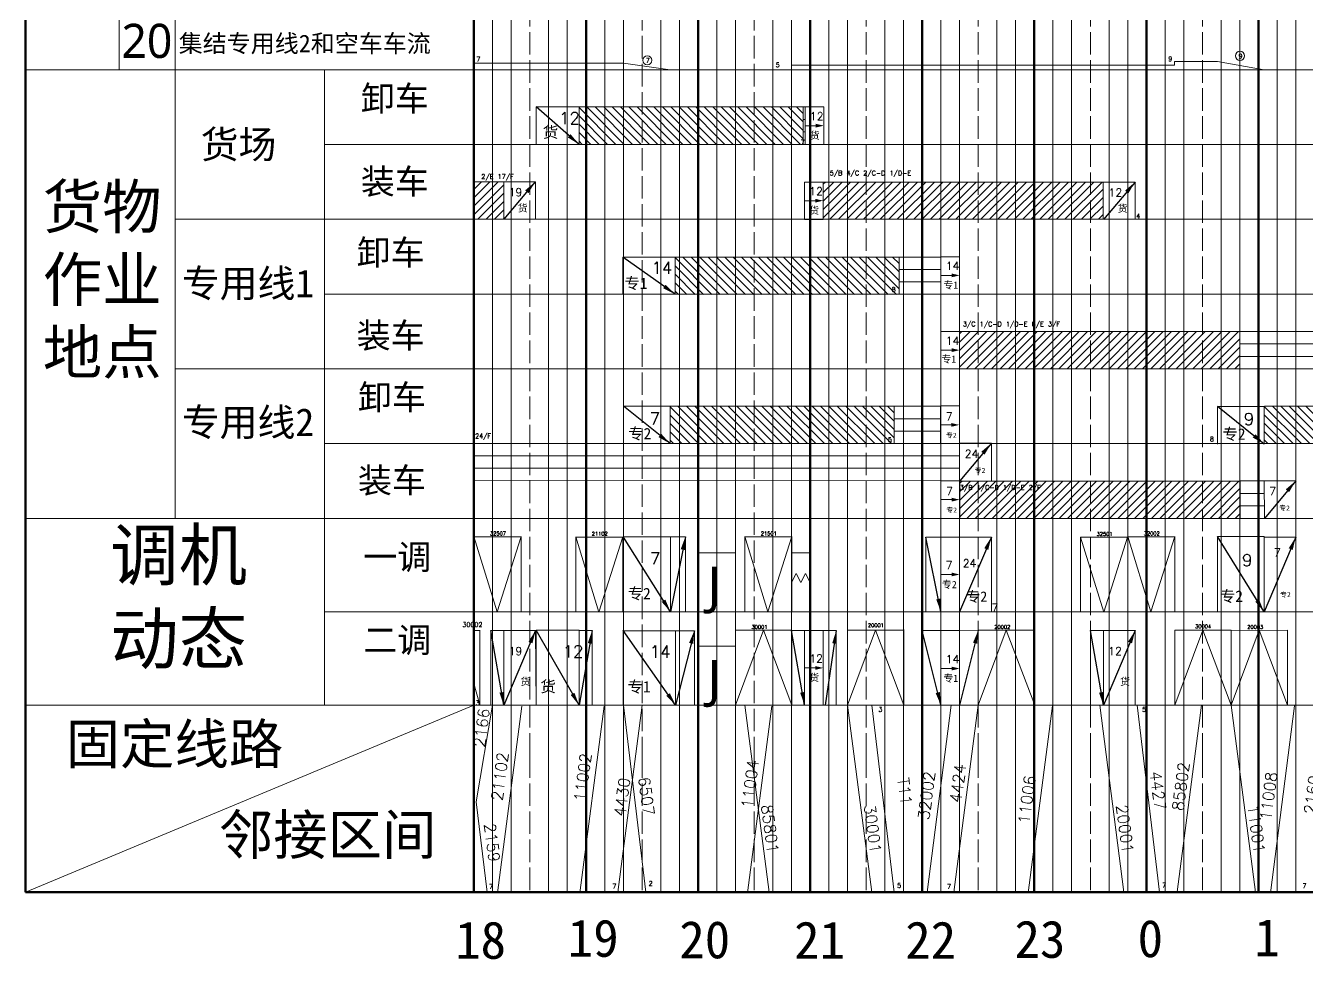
# Model space of a CAD drawing. Header units: millimetres. Extents: x 115 to 2476, y -663 to 894.
# Drawn here: x 115 to 801, y -663 to -163 of the extents above; entities that cross this region are included whole.
import ezdxf

# ---------------------------------------------------------------- set-up
doc = ezdxf.new("R2010")
doc.units = ezdxf.units.MM
doc.linetypes.add('ACAD_ISO02W100', pattern=[15, 12, -3])
doc.layers.get('0').update_dxf_attribs({"color": 3, "lineweight": 120})
for name, color, linetype, lineweight in [('10xian', 7, 'Continuous', 5), ('十分格1', 3, 'Continuous', 20), ('十分格2', 3, 'ACAD_ISO02W100', 20), ('小时格1', 3, 'Continuous', 100), ('小时格2', 3, 'Continuous', 80), ('摘挂', 7, 'ACAD_ISO02W100', 5)]:
    doc.layers.add(name, color=color, linetype=linetype, lineweight=lineweight)
doc.layers.add('文字', color=3, linetype='Continuous')
doc.styles.add('hz', font='txt.shx')
doc.dimstyles.new('ISO-25', dxfattribs={"dimtxt": 2.5, "dimasz": 2.5, "dimexe": 1.25, "dimexo": 0.625, "dimtad": 1, "dimdsep": 46, "dimtxsty": 'Standard', "dimcen": 2.5, "dimadec": 0, "dimazin": 0, "dimtfac": 1, "dimtmove": 0, "dimatfit": 3, "dimfxl": 1, "dimarcsym": 0})

msp = doc.modelspace()

# ---------------------------------------------------------------- hatches: boundary and pattern name
at = {"layer": '10xian', "linetype": 'ByBlock', "true_color": 0x000000}
h = msp.add_hatch(dxfattribs=at)
h.set_pattern_fill('ANSI31', color=18, angle=90)
h.set_pattern_definition([(135, (33.247, 0.1125), (-2.245064, -2.245064), [])])
h.paths.add_polyline_path([(418.25, -207), (411.25, -207), (411.25, -227), (418.25, -227)])
h.paths.add_polyline_path([(428.25, -207), (418.25, -207), (418.25, -227), (428.25, -227)])
h.paths.add_polyline_path([(438.25, -207), (428.25, -207), (428.25, -227), (438.25, -227)])
h.paths.add_polyline_path([(448.25, -207), (438.25, -207), (438.25, -227), (448.25, -227)])
h.paths.add_polyline_path([(458.25, -207), (448.25, -207), (448.25, -227), (458.25, -227)])
h.paths.add_polyline_path([(468.25, -207), (458.25, -207), (458.25, -227), (468.25, -227)])
h.paths.add_polyline_path([(478.25, -207), (468.25, -207), (468.25, -227), (478.25, -227)])
h.paths.add_polyline_path([(488.25, -207), (478.25, -207), (478.25, -227), (488.25, -227)])
h.paths.add_polyline_path([(498.25, -207), (488.25, -207), (488.25, -227), (498.25, -227)])
h.paths.add_polyline_path([(508.25, -207), (498.25, -207), (498.25, -227), (508.25, -227)])
h.paths.add_polyline_path([(518.25, -207), (508.25, -207), (508.25, -227), (518.25, -227)])
h.paths.add_polyline_path([(528.25, -207), (518.25, -207), (518.25, -227), (528.25, -227)])
h.paths.add_polyline_path([(531.25, -207), (528.25, -207), (528.25, -227), (531.25, -227)])
h = msp.add_hatch(dxfattribs=at)
h.set_pattern_fill('ANSI31', color=18)
h.paths.add_polyline_path([(365, -247.11), (355, -247.11), (355, -267.11), (365, -267.11)])
h.paths.add_polyline_path([(371, -247.11), (365, -247.11), (365, -267.11), (371, -267.11)])
h = msp.add_hatch(dxfattribs=at)
h.set_pattern_fill('ANSI31', color=18)
h.set_pattern_definition([(45, (9, 0), (-2.245064, 2.245064), [])])
h.paths.add_polyline_path([(544, -247.15), (541.94, -247.15), (541.94, -267.11), (544, -267.11)])
h.paths.add_polyline_path([(554, -247.15), (544, -247.15), (544, -267.11), (554, -267.11)])
h.paths.add_polyline_path([(564, -247.15), (554, -247.15), (554, -267.11), (564, -267.11)])
h.paths.add_polyline_path([(574, -247.15), (564, -247.15), (564, -267.11), (574, -267.11)])
h.paths.add_polyline_path([(584, -247.15), (574, -247.15), (574, -267.11), (584, -267.11)])
h.paths.add_polyline_path([(594, -247.15), (584, -247.15), (584, -267.11), (594, -267.11)])
h.paths.add_polyline_path([(604, -247.15), (594, -247.15), (594, -267.11), (604, -267.11)])
h.paths.add_polyline_path([(614, -247.15), (604, -247.15), (604, -267.11), (614, -267.11)])
h.paths.add_polyline_path([(624, -247.15), (614, -247.15), (614, -267.11), (624, -267.11)])
h.paths.add_polyline_path([(634, -247.15), (624, -247.15), (624, -267.11), (634, -267.11)])
h.paths.add_polyline_path([(644, -247.15), (634, -247.15), (634, -267.11), (644, -267.11)])
h.paths.add_polyline_path([(654, -247.15), (644, -247.15), (644, -267.11), (654, -267.11)])
h.paths.add_polyline_path([(664, -247.15), (654, -247.15), (654, -267.11), (664, -267.11)])
h.paths.add_polyline_path([(674, -247.15), (664, -247.15), (664, -267.11), (674, -267.11)])
h.paths.add_polyline_path([(684, -247.15), (674, -247.15), (674, -267.11), (684, -267.11)])
h.paths.add_polyline_path([(691.94, -247.15), (684, -247.15), (684, -267.11), (691.94, -267.11)])
h = msp.add_hatch(dxfattribs=at)
h.set_pattern_fill('ANSI31', color=18, angle=90)
h.set_pattern_definition([(135, (84.6517, -80.171), (-2.245064, -2.245064), [])])
h.paths.add_polyline_path([(469.65, -287.28), (462.65, -287.28), (462.65, -307.28), (469.65, -307.28)])
h.paths.add_polyline_path([(479.65, -287.28), (469.65, -287.28), (469.65, -307.28), (479.65, -307.28)])
h.paths.add_polyline_path([(489.65, -287.28), (479.65, -287.28), (479.65, -307.28), (489.65, -307.28)])
h.paths.add_polyline_path([(499.65, -287.28), (489.65, -287.28), (489.65, -307.28), (499.65, -307.28)])
h.paths.add_polyline_path([(509.65, -287.28), (499.65, -287.28), (499.65, -307.28), (509.65, -307.28)])
h.paths.add_polyline_path([(519.65, -287.28), (509.65, -287.28), (509.65, -307.28), (519.65, -307.28)])
h.paths.add_polyline_path([(529.65, -287.28), (519.65, -287.28), (519.65, -307.28), (529.65, -307.28)])
h.paths.add_polyline_path([(539.65, -287.28), (529.65, -287.28), (529.65, -307.28), (539.65, -307.28)])
h.paths.add_polyline_path([(549.65, -287.28), (539.65, -287.28), (539.65, -307.28), (549.65, -307.28)])
h.paths.add_polyline_path([(559.65, -287.28), (549.65, -287.28), (549.65, -307.28), (559.65, -307.28)])
h.paths.add_polyline_path([(569.65, -287.28), (559.65, -287.28), (559.65, -307.28), (569.65, -307.28)])
h.paths.add_polyline_path([(579.65, -287.28), (569.65, -287.28), (569.65, -307.28), (579.65, -307.28)])
h.paths.add_polyline_path([(582.65, -287.28), (579.65, -287.28), (579.65, -307.28), (582.65, -307.28)])
h = msp.add_hatch(dxfattribs=at)
h.set_pattern_fill('ANSI31', color=18)
h.set_pattern_definition([(45, (82.064, -79.962), (-2.245064, 2.245064), [])])
h.paths.add_polyline_path([(617.06, -327.11), (615, -327.11), (615, -347.07), (617.06, -347.07)])
h.paths.add_polyline_path([(627.06, -327.11), (617.06, -327.11), (617.06, -347.07), (627.06, -347.07)])
h.paths.add_polyline_path([(637.06, -327.11), (627.06, -327.11), (627.06, -347.07), (637.06, -347.07)])
h.paths.add_polyline_path([(647.06, -327.11), (637.06, -327.11), (637.06, -347.07), (647.06, -347.07)])
h.paths.add_polyline_path([(657.06, -327.11), (647.06, -327.11), (647.06, -347.07), (657.06, -347.07)])
h.paths.add_polyline_path([(667.06, -327.11), (657.06, -327.11), (657.06, -347.07), (667.06, -347.07)])
h.paths.add_polyline_path([(677.06, -327.11), (667.06, -327.11), (667.06, -347.07), (677.06, -347.07)])
h.paths.add_polyline_path([(687.06, -327.11), (677.06, -327.11), (677.06, -347.07), (687.06, -347.07)])
h.paths.add_polyline_path([(697.06, -327.11), (687.06, -327.11), (687.06, -347.07), (697.06, -347.07)])
h.paths.add_polyline_path([(707.06, -327.11), (697.06, -327.11), (697.06, -347.07), (707.06, -347.07)])
h.paths.add_polyline_path([(717.06, -327.11), (707.06, -327.11), (707.06, -347.07), (717.06, -347.07)])
h.paths.add_polyline_path([(727.06, -327.11), (717.06, -327.11), (717.06, -347.07), (727.06, -347.07)])
h.paths.add_polyline_path([(737.06, -327.11), (727.06, -327.11), (727.06, -347.07), (737.06, -347.07)])
h.paths.add_polyline_path([(747.06, -327.11), (737.06, -327.11), (737.06, -347.07), (747.06, -347.07)])
h.paths.add_polyline_path([(757.06, -327.11), (747.06, -327.11), (747.06, -347.07), (757.06, -347.07)])
h.paths.add_polyline_path([(765, -327.11), (757.06, -327.11), (757.06, -347.07), (765, -347.07)])
h = msp.add_hatch(dxfattribs=at)
h.set_pattern_fill('ANSI31', color=18, angle=90)
h.set_pattern_definition([(135, (82, -160), (-2.245064, -2.245064), [])])
h.paths.add_polyline_path([(467, -367.11), (460, -367.11), (460, -387.11), (467, -387.11)])
h.paths.add_polyline_path([(477, -367.11), (467, -367.11), (467, -387.11), (477, -387.11)])
h.paths.add_polyline_path([(487, -367.11), (477, -367.11), (477, -387.11), (487, -387.11)])
h.paths.add_polyline_path([(497, -367.11), (487, -367.11), (487, -387.11), (497, -387.11)])
h.paths.add_polyline_path([(507, -367.11), (497, -367.11), (497, -387.11), (507, -387.11)])
h.paths.add_polyline_path([(517, -367.11), (507, -367.11), (507, -387.11), (517, -387.11)])
h.paths.add_polyline_path([(527, -367.11), (517, -367.11), (517, -387.11), (527, -387.11)])
h.paths.add_polyline_path([(537, -367.11), (527, -367.11), (527, -387.11), (537, -387.11)])
h.paths.add_polyline_path([(547, -367.11), (537, -367.11), (537, -387.11), (547, -387.11)])
h.paths.add_polyline_path([(557, -367.11), (547, -367.11), (547, -387.11), (557, -387.11)])
h.paths.add_polyline_path([(567, -367.11), (557, -367.11), (557, -387.11), (567, -387.11)])
h.paths.add_polyline_path([(577, -367.11), (567, -367.11), (567, -387.11), (577, -387.11)])
h.paths.add_polyline_path([(580, -367.11), (577, -367.11), (577, -387.11), (580, -387.11)])
h = msp.add_hatch(dxfattribs=at)
h.set_pattern_fill('ANSI31', color=18, angle=90)
h.set_pattern_definition([(135, (400.2596, -160), (-2.245064, -2.245064), [])])
h.paths.add_polyline_path([(785.26, -367.11), (778.26, -367.11), (778.26, -387.11), (785.26, -387.11)])
h.paths.add_polyline_path([(795.26, -367.11), (785.26, -367.11), (785.26, -387.11), (795.26, -387.11)])
h.paths.add_polyline_path([(805.26, -367.11), (795.26, -367.11), (795.26, -387.11), (805.26, -387.11)])
h.paths.add_polyline_path([(815.26, -367.11), (805.26, -367.11), (805.26, -387.11), (815.26, -387.11)])
h.paths.add_polyline_path([(825.26, -367.11), (815.26, -367.11), (815.26, -387.11), (825.26, -387.11)])
h.paths.add_polyline_path([(835.26, -367.11), (825.26, -367.11), (825.26, -387.11), (835.26, -387.11)])
h.paths.add_polyline_path([(845.26, -367.11), (835.26, -367.11), (835.26, -387.11), (845.26, -387.11)])
h.paths.add_polyline_path([(855.26, -367.11), (845.26, -367.11), (845.26, -387.11), (855.26, -387.11)])
h.paths.add_polyline_path([(865.26, -367.11), (855.26, -367.11), (855.26, -387.11), (865.26, -387.11)])
h.paths.add_polyline_path([(875.26, -367.11), (865.26, -367.11), (865.26, -387.11), (875.26, -387.11)])
h.paths.add_polyline_path([(885.26, -367.11), (875.26, -367.11), (875.26, -387.11), (885.26, -387.11)])
h.paths.add_polyline_path([(895.26, -367.11), (885.26, -367.11), (885.26, -387.11), (895.26, -387.11)])
h.paths.add_polyline_path([(898.26, -367.11), (895.26, -367.11), (895.26, -387.11), (898.26, -387.11)])
h = msp.add_hatch(dxfattribs=at)
h.set_pattern_fill('ANSI31', color=18)
h.set_pattern_definition([(45, (82.2607, -160), (-2.245064, 2.245064), [])])
h.paths.add_polyline_path([(617.26, -407.15), (615.2, -407.15), (615.2, -427.11), (617.26, -427.11)])
h.paths.add_polyline_path([(627.26, -407.15), (617.26, -407.15), (617.26, -427.11), (627.26, -427.11)])
h.paths.add_polyline_path([(637.26, -407.15), (627.26, -407.15), (627.26, -427.11), (637.26, -427.11)])
h.paths.add_polyline_path([(647.26, -407.15), (637.26, -407.15), (637.26, -427.11), (647.26, -427.11)])
h.paths.add_polyline_path([(657.26, -407.15), (647.26, -407.15), (647.26, -427.11), (657.26, -427.11)])
h.paths.add_polyline_path([(667.26, -407.15), (657.26, -407.15), (657.26, -427.11), (667.26, -427.11)])
h.paths.add_polyline_path([(677.26, -407.15), (667.26, -407.15), (667.26, -427.11), (677.26, -427.11)])
h.paths.add_polyline_path([(687.26, -407.15), (677.26, -407.15), (677.26, -427.11), (687.26, -427.11)])
h.paths.add_polyline_path([(697.26, -407.15), (687.26, -407.15), (687.26, -427.11), (697.26, -427.11)])
h.paths.add_polyline_path([(707.26, -407.15), (697.26, -407.15), (697.26, -427.11), (707.26, -427.11)])
h.paths.add_polyline_path([(717.26, -407.15), (707.26, -407.15), (707.26, -427.11), (717.26, -427.11)])
h.paths.add_polyline_path([(727.26, -407.15), (717.26, -407.15), (717.26, -427.11), (727.26, -427.11)])
h.paths.add_polyline_path([(737.26, -407.15), (727.26, -407.15), (727.26, -427.11), (737.26, -427.11)])
h.paths.add_polyline_path([(747.26, -407.15), (737.26, -407.15), (737.26, -427.11), (747.26, -427.11)])
h.paths.add_polyline_path([(757.26, -407.15), (747.26, -407.15), (747.26, -427.11), (757.26, -427.11)])
h.paths.add_polyline_path([(765.2, -407.15), (757.26, -407.15), (757.26, -427.11), (765.2, -427.11)])

# ---------------------------------------------------------------- linework, layer by layer
for p, q in [((115, -604), (115, 686)), ((115, -604), (115, -627.11)), ((2035, -627.11), (115, -627.11))]:
    msp.add_line(p, q)
at = {"layer": '10xian', "color": 18, "linetype": 'ByBlock', "true_color": 0x000000}
for p, q in [((525, -184.61), (730, -184.61)), ((730, -184.61), (730, -182.61)), ((730, -182.61), (753, -182.61)), ((778, -187.11), (753, -182.61)), ((355, -187.11), (378, -187.11)), ((388.25, -227), (388.25, -207)), ((388.25, -207), (411.25, -207)), ((411.25, -207), (411.25, -227)), ((411.25, -207), (531.25, -207)), ((531.25, -207), (531.25, -227.11)), ((531.25, -207), (532.25, -207)), ((531.25, -207), (531.25, -210.33)), ((531.25, -210.33), (531.25, -213.66)), ((532.25, -207), (532.25, -227)), ((542.25, -207), (532.25, -207)), ((542.25, -227), (542.25, -207)), ((531.25, -213.66), (532.25, -213.66)), ((532.25, -213.66), (532.25, -220.33)), ((532.25, -217), (538.02, -217)), ((532.25, -220.33), (531.25, -220.33)), ((388, -247.11), (355, -247.11)), ((371, -267.11), (371, -247.11)), ((371, -247.11), (388, -247.11)), ((388, -247.11), (388, -267.11)), ((388, -267.11), (388, -247.11)), ((531.94, -247.15), (531.94, -267.15)), ((541.94, -247.15), (531.94, -247.15)), ((541.94, -267.15), (541.94, -247.15)), ((541.94, -247.15), (691.94, -247.15)), ((691.94, -247.15), (691.94, -267.11)), ((691.94, -247.15), (708.94, -247.15)), ((708.94, -247.15), (708.94, -267.11)), ((531.94, -257.15), (537.71, -257.15)), ((355, -267.11), (371, -267.11)), ((531.94, -267.15), (541.94, -267.15)), ((434.65, -307.28), (434.65, -287.28)), ((434.65, -287.28), (457.65, -287.28)), ((462.65, -287.28), (462.65, -307.28)), ((462.65, -287.28), (582.65, -287.28)), ((582.65, -287.28), (582.65, -307.28)), ((582.65, -287.28), (582.65, -307.28)), ((582.65, -287.28), (605, -287.28)), ((605, -287.11), (605, -307.11)), ((615, -287.11), (605, -287.11)), ((615, -307.11), (615, -287.11)), ((605, -293.95), (582.65, -293.95)), ((582.65, -300.61), (605, -300.61)), ((605, -297.11), (610.77, -297.11)), ((605, -307.11), (615, -307.11)), ((605, -307.11), (605, -307.11)), ((605, -327.11), (605, -347.11)), ((615, -327.11), (605, -327.11)), ((615, -347.11), (615, -327.11)), ((615, -327.11), (765, -327.11)), ((765, -327.11), (765, -347.07)), ((765, -327.11), (765, -347.11)), ((815, -327.11), (765, -327.11)), ((815, -333.78), (765, -333.78)), ((605, -337.11), (610.77, -337.11)), ((765, -340.44), (815, -340.44)), ((605, -347.11), (615, -347.11)), ((460, -367.11), (460, -387.11)), ((460, -367.11), (580, -367.11)), ((580, -367.11), (580, -387.11)), ((580, -367.11), (604.8, -367.11)), ((604.8, -366.99), (604.8, -386.95)), ((604.8, -366.99), (615, -366.99)), ((604.8, -367.11), (604.8, -387.11)), ((604.8, -367.11), (604.8, -373.78)), ((615, -366.99), (615, -387.11)), ((778.14, -367.35), (778.14, -387.35)), ((778.26, -367.11), (898.26, -367.11)), ((604.8, -373.78), (580, -373.78)), ((580, -373.78), (580, -380.44)), ((604.8, -377.11), (610.57, -377.11)), ((580, -380.44), (604.8, -380.44)), ((355, -406.77), (355, -386.77)), ((615, -386.87), (632, -386.87)), ((615, -386.99), (615, -406.99)), ((632, -386.87), (632, -406.83)), ((355, -393.59), (388, -393.59)), ((388, -393.59), (615, -393.59)), ((388, -400.26), (355, -400.26)), ((388, -400.26), (615, -400.26)), ((355, -406.77), (615, -406.99)), ((605, -406.99), (605, -426.95)), ((605, -406.99), (615.2, -406.99)), ((605, -407.11), (605, -413.78)), ((615.2, -406.99), (615.2, -427.11)), ((615.2, -407.15), (765.2, -407.15)), ((765.2, -406.99), (765.2, -426.95)), ((765.2, -406.99), (778, -406.99)), ((765.2, -407.15), (765.2, -427.11)), ((778, -406.99), (795, -406.99)), ((778, -406.99), (778.2, -427.11)), ((795, -406.99), (795, -426.95)), ((605, -417.11), (610.77, -417.11)), ((765.2, -420.44), (765.2, -413.78)), ((765.2, -413.78), (778.07, -413.78)), ((778.2, -420.44), (765.2, -420.44)), ((778.2, -427.11), (778.2, -420.44)), ((460.2, -436.98), (468.2, -436.98)), ((468.2, -436.98), (468.2, -477.11)), ((605, -437.11), (597, -437.11)), ((597, -437.11), (597, -477.11)), ((605, -477.11), (605, -437.11)), ((605, -437.11), (615, -437.11)), ((605, -477.11), (605, -437.11)), ((615, -437.11), (615, -477.11)), ((615, -437.11), (632, -437.11)), ((632, -437.11), (632, -477.11)), ((753.14, -476.77), (753.14, -436.77)), ((753.14, -436.77), (778, -436.77)), ((778, -436.77), (778, -477.11)), ((778, -437.11), (795, -437.11)), ((795, -477.11), (795, -437.11)), ((495, -445.58), (495, -477.11)), ((500, -445.58), (500, -477.11)), ((535, -445.58), (535, -477.11)), ((527.5, -456.63), (525, -461.35)), ((527.5, -456.63), (530, -461.35)), ((532.5, -456.63), (530, -461.35)), ((532.5, -456.63), (535, -461.35)), ((604.96, -457.15), (610.73, -457.15)), ((355, -477.11), (364, -477.11)), ((375, -477.11), (380, -477.11)), ((380, -477.11), (405, -477.11)), ((595, -477.11), (603, -477.11)), ((595, -477.11), (605, -477.11)), ((603, -477.11), (596, -477.11)), ((778, -477.11), (795, -477.11)), ((355.09, -527.11), (355.09, -487.11)), ((355.09, -487.11), (358.09, -487.11)), ((358.09, -487.11), (358.09, -527.11)), ((371, -487.11), (364, -487.11)), ((364, -487.11), (364, -527.11)), ((371, -527.11), (371, -487.11)), ((371, -487.11), (388, -487.11)), ((388, -487.11), (388.29, -527.11)), ((388.29, -486.99), (411.29, -486.99)), ((388.29, -486.99), (388.29, -527.11)), ((411.29, -486.99), (411.29, -527.11)), ((418.29, -487.11), (411.29, -487.11)), ((418.29, -527.11), (418.29, -487.11)), ((495, -487.11), (507.6, -486.98)), ((495, -527.11), (510, -486.98)), ((510, -486.98), (525.2, -527.11)), ((525, -527.11), (525, -487.11)), ((525, -487.11), (532, -487.11)), ((532, -527.11), (532, -487.11)), ((532, -487.11), (542, -487.11)), ((542, -487.11), (542, -527.11)), ((542, -487.11), (549, -487.11)), ((549, -487.11), (549, -527.11)), ((555, -487.11), (567.6, -486.98)), ((555, -527.11), (570, -486.98)), ((570, -486.98), (585.2, -527.11)), ((595, -527.11), (595, -487.11)), ((595, -487.11), (605, -487.11)), ((605, -487.11), (615, -487.11)), ((605, -487.11), (605, -527.11)), ((615, -487.11), (625, -486.87)), ((615, -487.11), (615, -527.11)), ((625, -487.11), (637.6, -486.98)), ((625, -527.11), (640, -486.98)), ((640, -486.98), (655.2, -527.11)), ((692, -487.11), (685, -487.11)), ((685, -487.11), (685, -527.11)), ((692, -527.11), (692, -487.11)), ((692, -487.11), (709, -487.11)), ((709, -487.11), (709, -527.11)), ((730.2, -486.98), (730.2, -527.11)), ((730.2, -527.11), (745.2, -486.98)), ((745.2, -486.98), (760.39, -527.11)), ((760.39, -486.98), (760.39, -527.11)), ((760.39, -487.11), (790.59, -486.98)), ((760.39, -527.11), (775.39, -486.98)), ((775.39, -486.98), (790.59, -527.11)), ((790.59, -486.98), (790.59, -527.11)), ((463, -487.23), (473, -487.23)), ((473, -487.23), (473, -527.11)), ((531.96, -507.15), (537.73, -507.15)), ((605.03, -507.48), (610.8, -507.48)), ((354.93, -515.4), (358.09, -526.87)), ((365, -527.11), (371, -527.11)), ((388.29, -527.11), (381.29, -527.11)), ((411.29, -527.11), (418.29, -527.11)), ((495, -527.11), (500, -527.11)), ((532, -527.11), (525, -527.11)), ((568, -627.11), (555, -527.11)), ((658, -527.11), (665, -527.11)), ((685, -527.11), (692, -527.11)), ((703, -627.11), (690, -527.11)), ((694, -527.11), (692, -527.11)), ((695, -527.11), (700, -527.11)), ((755, -527.11), (760, -527.11))]:
    msp.add_line(p, q, dxfattribs=at)
at = {"layer": '10xian', "color": 165, "linetype": 'ByBlock', "true_color": 0x5e67af}
for p, q in [((513, -627.11), (500, -527.11)), ((773.39, -627.11), (760.39, -527.11))]:
    msp.add_line(p, q, dxfattribs=at)
at = {"layer": '10xian', "color": 18, "linetype": 'ByBlock', "true_color": 0x000000}
for points in [[(538.02, -217, 2, 0, 0), (542.25, -217, 0, 0, 0)], [(537.71, -257.15, 2, 0, 0), (541.94, -257.15, 0, 0, 0)], [(610.77, -297.11, 2, 0, 0), (615, -297.11, 0, 0, 0)], [(610.77, -337.11, 2, 0, 0), (615, -337.11, 0, 0, 0)], [(610.57, -377.11, 2, 0, 0), (614.8, -377.11, 0, 0, 0)], [(610.77, -417.11, 2, 0, 0), (615, -417.11, 0, 0, 0)], [(610.73, -457.15, 2, 0, 0), (614.96, -457.15, 0, 0, 0)], [(537.73, -507.15, 2, 0, 0), (541.96, -507.15, 0, 0, 0)], [(610.8, -507.48, 2, 0, 0), (615.03, -507.48, 0, 0, 0)]]:
    msp.add_lwpolyline(points, format="xyseb", dxfattribs=at)
at = {"layer": '十分格1'}
for p, q in [((365, 686), (365, -554)), ((375, -554), (375, 686)), ((395, -554), (395, 686)), ((405, -554), (405, 686)), ((425, -554), (425, 686)), ((435, 686), (435, -554)), ((455, -554), (455, 686)), ((465, 686), (465, -554)), ((485, 686), (485, -554)), ((495, -445.58), (495, 686)), ((515, 686), (515, -554)), ((525, -554), (525, 686)), ((545, -554), (545, 686)), ((555, 686), (555, -554)), ((575, -554), (575, 686)), ((585, 686), (585, -554)), ((605, 686), (605, -554)), ((615, -554), (615, 686)), ((635, 686), (635, -554)), ((645, -554), (645, 686)), ((665, -554), (665, 686)), ((675, 686), (675, -554)), ((695, -554), (695, 686)), ((705, 686), (705, -554)), ((725, 686), (725, -554)), ((735, -554), (735, 686)), ((755, 686), (755, -554)), ((765, -554), (765, 686)), ((785, -554), (785, 686)), ((795, 686), (795, -554)), ((495, -554), (495, -477.11)), ((365, -554), (365, -627.11)), ((375, -554), (375, -627.11)), ((395, -554), (395, -627.11)), ((405, -554), (405, -627.11)), ((425, -554), (425, -627.11)), ((435, -554), (435, -627.11)), ((455, -554), (455, -627.11)), ((465, -554), (465, -627.11)), ((485, -554), (485, -627.11)), ((495, -554), (495, -627.11)), ((515, -554), (515, -627.11)), ((525, -554), (525, -627.11)), ((545, -554), (545, -627.11)), ((555, -554), (555, -627.11)), ((575, -554), (575, -627.11)), ((585, -554), (585, -627.11)), ((605, -554), (605, -627.11)), ((615, -554), (615, -627.11)), ((635, -554), (635, -627.11)), ((645, -554), (645, -627.11)), ((665, -554), (665, -627.11)), ((675, -554), (675, -627.11)), ((695, -554), (695, -627.11)), ((705, -554), (705, -627.11)), ((725, -554), (725, -627.11)), ((735, -554), (735, -627.11)), ((755, -554), (755, -627.11)), ((765, -554), (765, -627.11)), ((785, -554), (785, -627.11)), ((795, -554), (795, -627.11))]:
    msp.add_line(p, q, dxfattribs=at)
at = {"layer": '十分格2'}
for p, q in [((385, -554), (385, 686)), ((445, 686), (445, -554)), ((505, 686), (505, -554)), ((565, -554), (565, 686)), ((625, -554), (625, 686)), ((685, -554), (685, 686)), ((745, -554), (745, 686)), ((385, -554), (385, -627.11)), ((445, -554), (445, -627.11)), ((505, -554), (505, -627.11)), ((565, -554), (565, -627.11)), ((625, -554), (625, -627.11)), ((685, -554), (685, -627.11)), ((745, -554), (745, -627.11))]:
    msp.add_line(p, q, dxfattribs=at)
at = {"layer": '十分格2', "color": 18, "linetype": 'ByBlock', "true_color": 0x000000}
for p, q in [((115, -187.11), (115, 82.89)), ((165, 82.89), (165, -187.11)), ((195, -187.11), (195, 82.89)), ((115, -427.11), (115, -187.11)), ((115, -187.11), (355, -187.11)), ((165, -187.11), (195, -187.11)), ((195, -427.11), (195, -187.11)), ((195, -187.11), (195, -267.11)), ((355, -187.11), (275, -187.11)), ((275, -187.11), (275, -427.11)), ((275, -187.11), (275, -227.11)), ((355, -187.11), (1795, -187.11)), ((275, -227.11), (355, -227.11)), ((355, -227.11), (1795, -227.11)), ((195, -267.11), (355, -267.11)), ((195, -267.11), (195, -347.11)), ((275, -267.11), (275, -307.11)), ((355, -267.11), (1795, -267.11)), ((275, -307.11), (355, -307.11)), ((355, -307.11), (275, -307.11)), ((275, -307.11), (275, -387.11)), ((355, -307.11), (1795, -307.11)), ((195, -347.11), (355, -347.11)), ((355, -347.11), (1795, -347.11)), ((275, -387.11), (355, -387.11)), ((355, -387.11), (1795, -387.11)), ((115, -527.11), (115, -427.11)), ((115, -427.11), (355, -427.11)), ((275, -427.11), (195, -427.11)), ((355, -427.11), (1795, -427.11)), ((115, -627.11), (115, -527.11)), ((115, -527.11), (355, -527.11)), ((115, -627.11), (355, -527.11)), ((355, -527.11), (1795, -527.11)), ((367.67, -627.56), (380.67, -527.56)), ((597.58, -627.13), (610.58, -527.13))]:
    msp.add_line(p, q, dxfattribs=at)
at = {"layer": '十分格2', "color": 0, "linetype": 'ByBlock'}
for p, q in [((535, -477.11), (535, -457.11)), ((535, -477.11), (535, -469.11)), ((590, -477.11), (530, -477.11))]:
    msp.add_line(p, q, dxfattribs=at)
at = {"layer": '十分格2', "linetype": 'ACAD_ISO02W100'}
msp.add_line((115, -627.11), (115, -527.11), dxfattribs=at)
at = {"layer": '十分格2', "color": 240, "linetype": 'ByBlock', "true_color": 0xed1f24}
for p, q in [((356.21, -578.84), (365, -527.11)), ((432, -627.11), (445, -527.11)), ((447, -627.11), (435, -527.11)), ((580, -627.11), (568, -527.11)), ((612, -627.11), (625, -527.11)), ((722, -627.11), (710, -527.11)), ((356.21, -578.84), (362, -627.14))]:
    msp.add_line(p, q, dxfattribs=at)
at = {"layer": '十分格2', "color": 165, "linetype": 'ByBlock', "true_color": 0x5e67af}
for p, q in [((411.71, -627.56), (424.71, -527.56)), ((501.51, -627.56), (514.51, -527.56)), ((651.78, -627.46), (664.78, -527.46)), ((731.52, -627.03), (744.52, -527.03)), ((781.36, -627.46), (794.36, -527.46))]:
    msp.add_line(p, q, dxfattribs=at)
at = {"layer": '小时格1'}
for p, q in [((355, -554), (355, 686)), ((715, 686), (715, -554)), ((355, -547.11), (355, -627.11)), ((715, -554), (715, -627.11)), ((355, -627.11), (115, -627.11)), ((355, -627.11), (2035, -627.11))]:
    msp.add_line(p, q, dxfattribs=at)
at = {"layer": '小时格2'}
for p, q in [((415, 686), (415, -554)), ((475, -554), (475, 686)), ((535, 686), (535, -554)), ((535, 686), (535, -554)), ((595, -554), (595, 686)), ((655, 686), (655, -554)), ((775, 686), (775, -554)), ((775, -547.11), (775, -627.11)), ((415, -554), (415, -627.11)), ((475, -554), (475, -627.11)), ((535, -554), (535, -627.11)), ((595, -554), (595, -627.11)), ((655, -554), (655, -627.11)), ((715, -554), (715, -627.11)), ((115, -604), (115, -604))]:
    msp.add_line(p, q, dxfattribs=at)
at = {"layer": '摘挂', "color": 18, "linetype": 'ByBlock', "true_color": 0x000000}
for p, q in [((355, -183.61), (435, -183.61)), ((460, -187.11), (435, -183.61)), ((525, -187.11), (525, -184.61)), ((435, -187.11), (460, -187.11)), ((515, -187.11), (520, -187.11)), ((457.65, -287.28), (462.65, -287.28)), ((457.46, -307.11), (462.46, -307.11)), ((435, -387.11), (435, -367.11)), ((435, -367.11), (460, -367.11)), ((460, -367.11), (460, -387.11)), ((753.14, -387.35), (753.14, -367.35)), ((753.14, -367.35), (778.14, -367.35)), ((778.14, -367.35), (778.14, -387.35)), ((355, -476.87), (355, -436.87)), ((367.38, -477.11), (355, -436.87)), ((355, -436.98), (380.2, -436.98)), ((367.38, -477.11), (380.2, -436.87)), ((380.24, -476.87), (380.24, -436.87)), ((409.48, -477.02), (409.48, -437.02)), ((421.85, -477.26), (409.48, -437.02)), ((409.48, -437.13), (434.67, -437.13)), ((421.85, -477.26), (434.67, -437.02)), ((434.72, -477.02), (434.72, -437.02)), ((435, -476.87), (435, -436.87)), ((435, -436.98), (460.2, -436.98)), ((460.24, -476.87), (460.24, -436.87)), ((500, -476.87), (500, -436.87)), ((512.38, -477.11), (500, -436.87)), ((500, -436.98), (525.2, -436.98)), ((512.38, -477.11), (525.2, -436.87)), ((525.24, -476.87), (525.24, -436.87)), ((679.76, -477.11), (679.76, -437.11)), ((692.14, -477.35), (679.76, -437.11)), ((679.76, -437.22), (704.96, -437.22)), ((692.14, -477.35), (704.96, -437.11)), ((705, -476.87), (705, -436.87)), ((717.38, -477.11), (705, -436.87)), ((705, -436.98), (730.2, -436.98)), ((705, -477.11), (705, -437.11)), ((717.38, -477.11), (730.2, -436.87)), ((730.24, -476.87), (730.24, -436.87)), ((475, -477.11), (475, -445.58)), ((475, -445.58), (495, -445.58)), ((525, -445.58), (525, -477.11)), ((525, -445.58), (535, -445.58)), ((355, -477.11), (1795, -477.11)), ((358.09, -526.87), (358.09, -486.87)), ((434.93, -527.01), (434.93, -487.01)), ((495, -526.87), (495, -486.87)), ((495, -486.98), (525.2, -486.98)), ((525.2, -526.87), (525.2, -486.87)), ((555, -526.87), (555, -486.87)), ((555, -486.98), (585.2, -486.98)), ((585.2, -526.62), (585.2, -486.62)), ((585.2, -526.87), (585.2, -486.87)), ((625, -526.87), (625, -486.87)), ((625, -486.98), (655.2, -486.98)), ((655.2, -526.87), (655.2, -486.87)), ((730.2, -486.98), (760.39, -486.98)), ((435, -487.23), (463, -487.23)), ((463, -487.23), (463, -527.11)), ((475, -527.11), (475, -495.58)), ((475, -495.58), (495, -495.58)), ((495, -495.58), (495, -527.11))]:
    msp.add_line(p, q, dxfattribs=at)
at = {"layer": '摘挂', "linetype": 'ByBlock'}
for p, q in [((275, -427.11), (275, -527.11)), ((275, -527.11), (275, -477.11)), ((275, -477.11), (355, -477.11))]:
    msp.add_line(p, q, dxfattribs=at)
at = {"layer": '摘挂', "color": 18, "linetype": 'ByBlock', "true_color": 0x000000}
for centre in [(765.16, -179.64), (447.88, -181.99)]:
    msp.add_circle(centre, 2.43, dxfattribs=at)

# ---------------------------------------------------------------- texts
at = {"layer": '10xian', "attachment_point": 1, "style": 'hz'}
for s, width, gutter_width, heights, insert, char_height in [('{\\fMicrosoft YaHei|b0|i0|c0|p34;12\\P13\\P14\\P15\\P16\\P17\\P18\\P19\\P20}', 18.2925, 23.3, [284.75], (166.29, 81.46), 18.2925), ('{\\fSimSun|b0|i0|c134|p2;卸车}\\P\\P{\\fSimSun|b0|i0|c134|p2;装车}', 190.0803, 38.92, [179.42], (294.48, -195.81), 13.3238), ('{\\fSimSun|b0|i0|c134|p2; 货场}\\P\\P\\P{\\fSimSun|b0|i0|c134|p2;专用线1\\P\\P\\P专用线2}', 176.3467, 43.4, [318.68], (198.61, -219.64), 14.8561), ('{\\fSimSun|b0|i0|c134|p2;货物}\\P{\\fSimSun|b0|i0|c134|p2;作业}\\P{\\fSimSun|b0|i0|c134|p2;地点}', 159.4388, 29.72, [221.48], (124.16, -248.72), 23.3298), ('{\\fSimSun|b0|i0|c134|p2;卸车}\\P\\P{\\fSimSun|b0|i0|c134|p2;装车}', 190.0803, 38.92, [179.42], (292.25, -278.18), 13.3238), ('{\\fSimSun|b0|i0|c134|p2;卸车}\\P\\P{\\fSimSun|b0|i0|c134|p2;装车}', 190.0803, 38.92, [179.42], (292.91, -355.68), 13.3238), ('{\\fSimSun|b0|i0|c134|p2;调机\\P动态}', 171.7316, 34.24, [181.08], (160.26, -433.25), 26.8771), ('{\\fSimSun|b0|i0|c134|p2;一调}\\P\\P{\\fSimSun|b0|i0|c134|p2;二调}', 190.0803, 38.92, [179.42], (295.76, -441.13), 13.3238), ('{\\fSimSun|b0|i0|c134|p2;固定线路}', 133.1094, 27.19, [56.21], (136.44, -537.16), 21.3442), ('{\\fSimSun|b0|i0|c134|p2;邻接区间}', 128.378, 27.19, [50.94], (218.49, -585.71), 21.3442)]:
    msp.add_mtext_dynamic_manual_height_columns(s, width=width, gutter_width=gutter_width, heights=heights, dxfattribs=dict(at, insert=insert, char_height=char_height))
at = {"layer": '10xian', "color": 18, "linetype": 'ByBlock', "true_color": 0x000000, "attachment_point": 1, "style": 'hz'}
for s, width, gutter_width, insert, char_height in [('7', 4.2358, 12.5, (356.32, -180.19), 2.5), ('7', 4.2358, 12.5, (447.03, -180.93), 2.5), ('5', 8.7143, 12.5, (516.56, -183.2), 2.5), ('9', 8.7143, 12.5, (726.75, -180.03), 2.5), ('9', 4.2358, 12.5, (764.33, -178.58), 2.5), ('12', 10.966, 32.36, (400.6, -209.78), 6.472), ('12', 11.8747, 21.43, (534.81, -209.83), 4.286), ('{\\fSimSun|b0|i0|c134|p2;货}', 15.7176, 30.26, (391.88, -217.43), 6.0524), ('7', 4.2358, 12.5, (529.95, -224.5), 2.5), ('{\\fSimSun|b0|i0|c134|p2;货}', 10.0939, 19.43, (534.77, -220.27), 3.8869), ('2/E 17/F', 51.0228, 12.5, (358.96, -242.99), 2.5), ('5/B 4/C 2/C-D 1/D-E', 51.0228, 12.5, (545.5, -241.08), 2.5), ('19', 11.8747, 21.43, (373.57, -250.49), 4.286), ('12', 11.8747, 21.43, (534.5, -249.98), 4.286), ('12', 11.8747, 21.43, (694.71, -250.65), 4.286), ('{\\fSimSun|b0|i0|c134|p2;货}', 10.0939, 19.43, (378.48, -259.17), 3.8869), ('{\\fSimSun|b0|i0|c134|p2;货}', 10.0939, 19.43, (534.46, -260.42), 3.8869), ('{\\fSimSun|b0|i0|c134|p2;货}', 10.0939, 19.43, (699.61, -259.33), 3.8869), ('4', 4.2358, 12.5, (709.55, -264.14), 2.5), ('14', 10.966, 32.36, (450.09, -289.78), 6.472), ('14', 11.8747, 21.43, (607.56, -289.94), 4.286), ('{\\fSimSun|b0|i0|c134|p2;专1}', 15.7176, 30.26, (435.52, -298.27), 6.0524), ('{\\fSimSun|b0|i0|c134|p2;专1}', 10.0939, 19.43, (606.31, -300.38), 3.8869), ('8', 4.2358, 12.5, (578.64, -303.42), 2.5), ('3/C 1/C-D 1/D-E 6/E 3/F', 58.4878, 12.5, (616.78, -321.93), 2.5), ('14', 11.8747, 21.43, (607.56, -329.94), 4.286), ('{\\fSimSun|b0|i0|c134|p2;专1}', 10.0939, 19.43, (605.25, -339.92), 3.8869), ('7', 11.8747, 21.43, (607.57, -370.49), 4.29), ('7', 10.966, 32.36, (449.04, -370.54), 6.47), ('9', 10.966, 32.36, (767.18, -370.78), 6.47), ('24/F', 63.8506, 12.5, (355.61, -381.8), 2.5), ('{\\fSimSun|b0|i0|c134|p2;专2}', 15.7176, 30.26, (437.57, -378.74), 6.0524), ('5', 4.2358, 12.5, (576.62, -383.8), 2.5), ('{\\fSimSun|b0|i0|c134|p2;专2}', 6.834, 13.16, (607.72, -381.34), 2.6316), ('8', 4.2358, 12.5, (749.01, -383.44), 2.5), ('{\\fSimSun|b0|i0|c134|p2;专2}', 15.7176, 30.26, (755.71, -378.98), 6.0524), ('24', 11.8747, 21.43, (617.77, -390.37), 4.286), ('{\\fSimSun|b0|i0|c134|p2;专2}', 6.834, 13.16, (623.11, -400.13), 2.6316), ('7', 11.8747, 21.43, (607.77, -410.49), 4.29), ('3/B 1/C-D 1/D-E 2/F', 63.8506, 12.5, (615.21, -409.37), 2.5), ('7', 11.8747, 21.43, (780.77, -410.49), 4.29), ('{\\fSimSun|b0|i0|c134|p2;专2}', 6.834, 13.16, (607.92, -421.34), 2.6316), ('{\\fSimSun|b0|i0|c134|p2;专2}', 6.834, 13.16, (786.11, -420.26), 2.6316), ('7', 10.966, 32.36, (449.24, -445.32), 6.47), ('7', 11.8747, 21.43, (783.24, -443.26), 4.29), ('7', 11.8747, 21.43, (607.52, -449.98), 4.29), ('24', 11.8747, 21.43, (616.65, -449.03), 4.286), ('9', 10.966, 32.36, (766.2, -446.24), 6.47), ('{\\fSimSun|b0|i0|c134|p2;专2}', 15.7176, 30.26, (437.29, -464.31), 6.0524), ('{\\fSimSun|b0|i0|c134|p2;专2}', 10.0939, 19.43, (605.54, -460.6), 3.8869), ('{\\fSimSun|b0|i0|c134|p2;专2}', 14.4231, 27.77, (618.48, -466.19), 5.5539), ('{\\fSimSun|b0|i0|c134|p2;专2}', 15.7176, 30.26, (754.33, -465.75), 6.0524), ('{\\fSimSun|b0|i0|c134|p2;专2}', 6.834, 13.16, (786.59, -466.6), 2.6316), ('7', 11.8747, 21.43, (632, -472.82), 4.29), ('19', 11.8747, 21.43, (373.57, -496.02), 4.286), ('12', 10.966, 32.36, (402.53, -495.09), 6.472), ('14', 10.966, 32.36, (449.17, -495.21), 6.472), ('12', 11.8747, 21.43, (534.52, -499.98), 4.286), ('14', 11.8747, 21.43, (607.6, -500.31), 4.286), ('12', 11.8747, 21.43, (694.57, -496.02), 4.286), ('{\\fSimSun|b0|i0|c134|p2;货}', 10.0939, 19.43, (379.93, -512.53), 3.8869), ('{\\fSimSun|b0|i0|c134|p2;货}', 15.7176, 30.26, (390.58, -514.08), 6.0524), ('{\\fSimSun|b0|i0|c134|p2;专1}', 15.7176, 30.26, (437.22, -514.2), 6.0524), ('{\\fSimSun|b0|i0|c134|p2;货}', 10.0939, 19.43, (534.48, -510.42), 3.8869), ('{\\fSimSun|b0|i0|c134|p2;专1}', 10.0939, 19.43, (606.34, -510.74), 3.8869), ('{\\fSimSun|b0|i0|c134|p2;货}', 10.0939, 19.43, (700.93, -512.53), 3.8869), ('3', 4.2358, 12.5, (355.9, -524.61), 2.5)]:
    msp.add_mtext_dynamic_manual_height_columns(s, width=width, gutter_width=gutter_width, heights=[0], dxfattribs=dict(at, insert=insert, char_height=char_height))
at = {"layer": '十分格2', "color": 18, "linetype": 'ByBlock', "true_color": 0x000000, "insert": (196.97, -168.3), "char_height": 9.4217, "attachment_point": 1, "style": 'hz'}
msp.add_mtext_dynamic_manual_height_columns('{\\fSimSun|b0|i0|c134|p2;集结专用线2和空车车流}', width=164.2984, gutter_width=47.11, heights=[0], dxfattribs=at)
at = {"layer": '十分格2', "color": 240, "linetype": 'ByBlock', "true_color": 0xed1f24, "char_height": 2.5, "attachment_point": 1, "style": 'hz'}
for s, insert in [('3', (571.52, -528.09)), ('5', (712.7, -528.1)), ('7', (363.06, -622.79)), ('7', (429.07, -622.67)), ('2', (448.55, -621.27)), ('5', (581.57, -622.31)), ('7', (608.29, -622.87)), ('7', (723.46, -622.13)), ('7', (798.55, -622.44))]:
    msp.add_mtext_dynamic_manual_height_columns(s, width=4.6917, gutter_width=12.5, heights=[2.5], dxfattribs=dict(at, insert=insert))
at = {"layer": '十分格2', "color": 240, "linetype": 'ByBlock', "true_color": 0xed1f24, "char_height": 6.073, "style": 'hz'}
for s, insert, attachment_point, rotation in [('2166', (357.51, -528.45), 3, 82.42882), ('4424', (612.51, -558.19), 3, 82.42882), ('4430', (432.69, -565.56), 3, 82.42882), ('6507', (449.01, -565.06), 1, 277.57118), ('T11', (587.71, -565.52), 1, 277.57118), ('4427', (722.83, -562.05), 1, 277.57118), ('2160', (802.06, -564.3), 3, 82.42882), ('2159', (366.37, -589.9), 1, 277.57118)]:
    msp.add_mtext_dynamic_manual_height_columns(s, width=63.3086, gutter_width=30.37, heights=[0], dxfattribs=dict(at, insert=insert, attachment_point=attachment_point, rotation=rotation))
at = {"layer": '十分格2', "color": 18, "linetype": 'ByBlock', "true_color": 0x000000, "char_height": 6.073, "style": 'hz'}
for s, insert, attachment_point, rotation in [('21102', (367.62, -551.95), 3, 82.42882), ('32002', (596.03, -562.15), 3, 82.42882), ('30001', (569.77, -579.95), 1, 277.57118), ('20001', (704.77, -579.95), 1, 277.57118)]:
    msp.add_mtext_dynamic_manual_height_columns(s, width=63.3086, gutter_width=30.37, heights=[0], dxfattribs=dict(at, insert=insert, attachment_point=attachment_point, rotation=rotation))
at = {"layer": '十分格2', "color": 165, "linetype": 'ByBlock', "true_color": 0x5e67af, "char_height": 6.073, "style": 'hz'}
for s, insert, attachment_point, rotation in [('11002', (411.97, -552.4), 3, 82.42882), ('11004', (501.56, -555.94), 3, 82.42882), ('85802', (732.19, -557.27), 3, 82.42882), ('11006', (649.69, -564.36), 3, 82.42882), ('11008', (779.12, -562.45), 3, 82.42882), ('85801', (514.77, -579.95), 1, 277.57118), ('11001', (775.16, -579.95), 1, 277.57118)]:
    msp.add_mtext_dynamic_manual_height_columns(s, width=63.3086, gutter_width=30.37, heights=[0], dxfattribs=dict(at, insert=insert, attachment_point=attachment_point, rotation=rotation))
at = {"layer": '摘挂', "color": 18, "linetype": 'ByBlock', "true_color": 0x000000, "attachment_point": 1, "style": 'hz'}
for s, width, gutter_width, insert, char_height in [('32507', 11.646, 10, (363.59, -434.22), 2), ('21102', 11.646, 10, (418.07, -434.37), 2), ('21501', 11.646, 10, (508.59, -434.22), 2), ('32501', 11.646, 10, (688.35, -434.46), 2), ('32002', 11.646, 10, (713.59, -434.22), 2), ('{\\fMicrosoft YaHei|b0|i0|c0|p34;J}', 97.1822, 99.94, (480.04, -452.89), 19.9878), ('30002', 14.5575, 12.5, (348.83, -482.74), 2.5), ('30001', 11.646, 10, (503.59, -484.22), 2), ('20001', 11.646, 10, (565.9, -483.32), 2), ('20002', 11.646, 10, (633.59, -484.22), 2), ('30004', 11.646, 10, (741.08, -483.96), 2), ('20003', 11.646, 10, (768.98, -484.22), 2), ('{\\fMicrosoft YaHei|b0|i0|c0|p34;J}', 97.1822, 99.94, (480.04, -502.89), 19.9878)]:
    msp.add_mtext_dynamic_manual_height_columns(s, width=width, gutter_width=gutter_width, heights=[0], dxfattribs=dict(at, insert=insert, char_height=char_height))
at = {"layer": '文字', "char_height": 20, "width": 48.0791, "attachment_point": 1}
for s, insert in [('{\\fSimSun|b0|i0|c134|p2;18}', (344.97, -642.76)), ('{\\fSimSun|b0|i0|c134|p2;19}', (405.28, -641.71)), ('{\\fSimSun|b0|i0|c134|p2;20}', (464.97, -642.53)), ('{\\fSimSun|b0|i0|c134|p2;21}', (526.45, -642.77)), ('{\\fSimSun|b0|i0|c134|p2;22}', (585.92, -642.77)), ('{\\fSimSun|b0|i0|c134|p2;23}', (644.42, -642.28)), ('{\\fSimSun|b0|i0|c134|p2;0}', (710.31, -641.91)), ('{\\fSimSun|b0|i0|c134|p2;1}', (772.89, -641.41))]:
    msp.add_mtext(s, dxfattribs=dict(at, insert=insert))

# ---------------------------------------------------------------- leaders
at = {"layer": '十分格2', "color": 0, "linetype": 'ByBlock'}
for points in [[(411.25, -227), (388.25, -207)], [(387.8, -246.99), (371, -267.11)], [(708.94, -247.15), (692.13, -267.27)], [(462.65, -307.11), (434.65, -287.28)], [(460, -387.11), (435, -367.11)], [(778.14, -387.35), (753.14, -367.35)], [(632, -386.87), (615.2, -406.99)], [(795, -406.99), (778.2, -427.11)], [(460.24, -477.11), (435, -437.22)], [(468.2, -436.98), (460.24, -477.11)], [(605, -477.11), (597, -437.11)], [(632, -437.11), (615, -477.11)], [(778, -477.11), (753.14, -436.77)], [(795, -437.11), (778, -477.11)], [(371, -527.11), (364, -487.11)], [(388, -487.11), (371, -527.11)], [(411.29, -527.11), (388.29, -486.99)], [(418.29, -487.11), (411.29, -527.11)], [(463, -527.11), (434.93, -487.12)], [(532, -527.11), (525, -487.11)], [(549, -487.11), (543, -527.11)], [(605, -527.11), (595, -487.11)], [(625, -487.11), (615, -527.11)], [(692, -527.11), (685, -487.11)], [(709, -487.11), (692, -527.11)], [(473, -487.23), (463, -527.11)]]:
    msp.add_leader(points, dimstyle='ISO-25', override={"dimasz": 7, "dimgap": 0.625, "dimtad": 0, "dimdec": 4, "dimtdec": 4, "dimfrac": 2}, dxfattribs=at)

doc.saveas('drawing.dxf')
